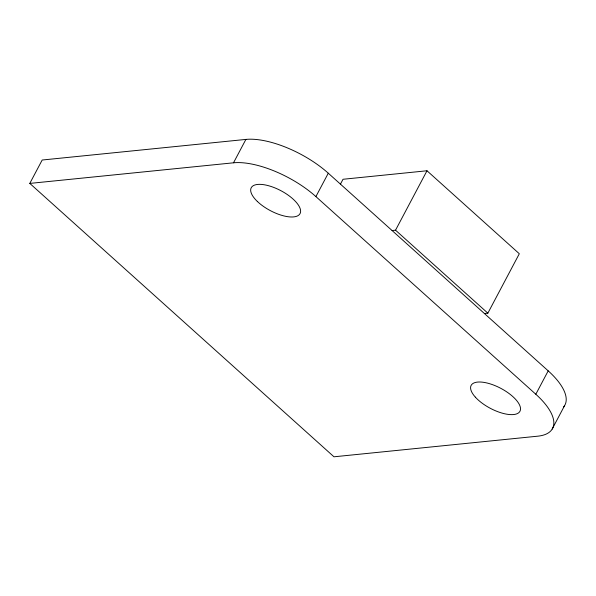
<?xml version="1.0" encoding="UTF-8"?>
<svg xmlns="http://www.w3.org/2000/svg" width="596" height="596" viewBox="0 0 596 596"><rect width="100%" height="100%" fill="white"/><g stroke="black" fill="none" stroke-linecap="round" stroke-linejoin="round"><path stroke-width="0.89" d="M548.201 370.854L535.819 394.247A64.45 26.313 27.9 0 1 537.689 436.19L333.976 456.797L29.8 183.412L42.189 160.019L245.895 139.412A64.45 26.313 27.9 0 1 328.284 173.205L548.201 370.854A64.45 26.313 27.9 0 1 563.533 407.09M29.8 183.412L233.513 162.805L245.895 139.412M535.819 394.247L315.902 196.598L328.284 173.205M340.435 184.149L343.028 179.269L426.997 170.769L519.317 253.747L487.856 313.168L484.406 313.518M392.079 230.54L395.535 230.19L426.997 170.769M552.172 429.075L564.554 405.682M395.535 230.19L487.856 313.168M233.513 162.805A64.45 26.313 27.9 0 1 315.902 196.598M475.377 397.167A27.617 11.279 27.9 0 0 518.386 412.998A27.617 11.279 27.9 0 0 492.907 384.8A27.617 11.279 27.9 0 0 475.377 397.167M257.323 201.426A27.617 11.279 27.9 0 0 299.505 214.411A27.617 11.279 27.9 0 0 270.1 186.168A27.617 11.279 27.9 0 0 257.323 201.426"/></g></svg>
